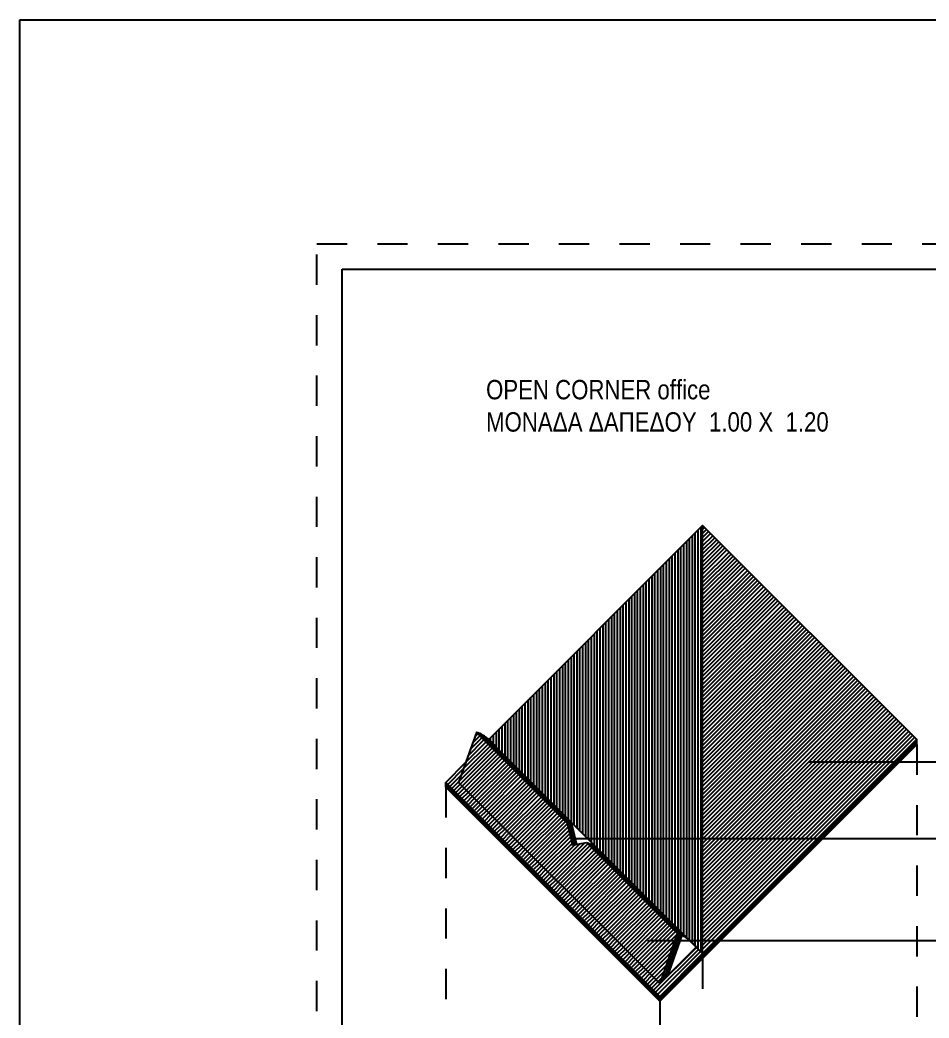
# Model space of a CAD drawing. Header units: millimetres. Extents: x 10.3 to 22, y -8.8 to -1.2.
# Drawn here: x 10.294 to 13.297, y -4.518 to -1.221 of the extents above; entities that cross this region are included whole.
import ezdxf

# ---------------------------------------------------------------- set-up
doc = ezdxf.new("R2010")
doc.units = ezdxf.units.MM
for name, pattern in [('DASHEDX2', [38.1, 25.4, -12.7]), ('DOT', [0.25, 0, -0.25]), ('HIDDENX2', [19.05, 12.7, -6.35])]:
    doc.linetypes.add(name, pattern=pattern)
for name, color, linetype in [('1-notation', 5, 'Continuous'), ('GONIES', 5, 'Continuous'), ('hatch', 8, 'Continuous'), ('layout', 5, 'Continuous'), ('steel', 1, 'Continuous'), ('text', 5, 'Continuous')]:
    doc.layers.add(name, color=color, linetype=linetype)
doc.styles.add('deca_H', font='HATTEN.TTF')
pattern_1 = [(45, (0, -0.110797), (-0.006735192, 0.006735192), [])]
pattern_2 = [(315, (0, -0.1107966), (0.002245064, 0.002245064), [])]

msp = doc.modelspace()

# ---------------------------------------------------------------- hatches: boundary and pattern name
at = {"layer": 'hatch'}
h = msp.add_hatch(dxfattribs=at)
h.set_pattern_fill('LINE', color=252, scale=0.003, angle=90, style=0)
h.set_pattern_definition([(90, (0, -0.110797), (-0.009525, 6e-19), [])])
h.paths.add_polyline_path([(12.5496, -2.8915), (11.8434, -3.5978, -0.061063), (11.8638, -3.6198), (12.5002, -4.2563, -0.081518), (12.5284, -4.2845), (12.5496, -4.3057)])
h = msp.add_hatch(dxfattribs=at)
h.set_pattern_fill('LINE', color=252, scale=0.003, angle=45, style=0)
h.set_pattern_definition(pattern_1)
h.paths.add_polyline_path([(12.5496, -2.8915), (12.5496, -4.3057), (13.2568, -3.5986)])
h = msp.add_hatch(dxfattribs=at)
h.set_pattern_fill('LINE', color=252, scale=0.003, angle=45, style=0)
h.set_pattern_definition(pattern_1)
h.paths.add_polyline_path([(12.166, -3.9386), (12.12, -3.9474), (12.1027, -3.8752), (11.802, -3.5746), (11.7435, -3.74), (12.4082, -4.4047), (12.4667, -4.2392)])
h = msp.add_hatch(dxfattribs=at)
h.set_pattern_fill('LINE', color=250, scale=0.001, angle=315, style=0)
h.set_pattern_definition(pattern_2)
h.paths.add_polyline_path([(11.8186, -3.5814, 0.025056), (11.8072, -3.5764), (11.802, -3.5746), (12.1027, -3.8752), (12.1178, -3.8806)])
h = msp.add_hatch(dxfattribs=at)
h.set_pattern_fill('LINE', color=250, scale=0.001, angle=45, style=0)
h.set_pattern_definition([(45, (0, -0.1107966), (-0.002245064, 0.002245064), [])])
h.paths.add_polyline_path([(13.2568, -3.6146), (13.2568, -3.5986), (12.5496, -4.3057), (12.5496, -4.3217)])
h.paths.add_polyline_path([(12.5496, -4.3217), (12.5496, -4.3057), (12.4082, -4.4472), (12.4082, -4.4632)])
h = msp.add_hatch(dxfattribs=at)
h.set_pattern_fill('LINE', color=252, scale=0.003, angle=45, style=0)
h.set_pattern_definition(pattern_1)
h.paths.add_polyline_path([(11.7435, -3.74), (11.7667, -3.6744), (11.7011, -3.74), (12.4082, -4.4472), (12.5496, -4.3057), (12.5284, -4.2845), (12.4082, -4.4047)])
h = msp.add_hatch(dxfattribs=at)
h.set_pattern_fill('LINE', color=250, scale=0.001, angle=315, style=0)
h.set_pattern_definition(pattern_2)
h.paths.add_polyline_path([(11.7011, -3.74), (11.7011, -3.756), (12.4082, -4.4632), (12.4082, -4.4472)])
h = msp.add_hatch(dxfattribs=at)
h.set_pattern_fill('LINE', color=250, scale=0.002, angle=104, style=0)
h.set_pattern_definition([(104, (0, -0.1107966), (-0.006161378, -0.001536204), [])])
h.paths.add_polyline_path([(12.1178, -3.8806), (12.1027, -3.8752), (12.12, -3.9474), (12.1332, -3.9449)])
h = msp.add_hatch(dxfattribs=at)
h.set_pattern_fill('LINE', color=250, scale=0.001, angle=315, style=0)
h.set_pattern_definition(pattern_2)
h.paths.add_polyline_path([(12.1811, -3.9439), (12.166, -3.9386), (12.4667, -4.2392, -0.011246), (12.4719, -4.2411), (12.4818, -4.2446)])
h = msp.add_hatch(dxfattribs=at)
h.set_pattern_fill('LINE', color=250, scale=0.002, angle=71, style=0)
h.set_pattern_definition([(71, (0, -0.1107966), (-0.006004043, 0.0020673578), [])])
h.paths.add_polyline_path([(12.4815, -4.2452, 0.021229), (12.4719, -4.2411), (12.4667, -4.2392), (12.4082, -4.4047), (12.4345, -4.3785)])

# ---------------------------------------------------------------- linework, layer by layer
at = {"layer": '1-notation'}
for points in [[(12.903, -3.672), (13.3458, -3.672)], [(12.1243, -3.9252), (13.3458, -3.9252)], [(12.3669, -4.262), (13.3458, -4.262)]]:
    msp.add_lwpolyline(points, dxfattribs=at)
at = {"layer": 'GONIES'}
for points in [[(11.8392, -3.602), (12.5496, -2.8915), (13.2568, -3.5986), (12.4082, -4.4472), (11.7011, -3.74), (11.7667, -3.6744)], [(13.2568, -3.5986), (12.5496, -2.8915)], [(11.8171, -3.5799), (11.802, -3.5746), (11.7435, -3.74)], [(11.802, -3.5746), (12.1027, -3.8752)], [(11.8171, -3.5799), (12.1178, -3.8806)], [(13.2568, -3.6146), (12.4082, -4.4632), (11.7011, -3.756)], [(11.8392, -3.602), (11.8425, -3.5986)], [(11.8604, -3.6232), (11.8638, -3.6198)], [(13.2568, -3.6146), (13.2568, -3.5986)], [(11.7011, -3.756), (11.7011, -3.74)], [(12.5284, -4.2845), (12.4082, -4.4047), (11.7435, -3.74)], [(12.1027, -3.8752), (12.12, -3.9474)], [(12.1027, -3.8752), (12.1178, -3.8806)], [(12.1178, -3.8806), (12.1332, -3.9449)], [(12.12, -3.9474), (12.166, -3.9386)], [(12.166, -3.9386), (12.4667, -4.2392)], [(12.166, -3.9386), (12.1811, -3.9439)], [(12.1811, -3.9439), (12.4818, -4.2446)], [(12.4345, -4.3785), (12.4818, -4.2446), (12.4667, -4.2392), (12.4082, -4.4047)], [(12.5496, -4.3217), (12.5496, -4.3057)], [(12.4082, -4.4632), (12.4082, -4.4472)]]:
    msp.add_lwpolyline(points, dxfattribs=at)
at = {"layer": 'GONIES', "color": 251}
for points in [[(12.5496, -4.3057), (12.5496, -2.8915)], [(12.5496, -4.3057), (11.8425, -3.5986)]]:
    msp.add_lwpolyline(points, dxfattribs=at)
at = {"layer": 'hatch'}
msp.add_lwpolyline([(10.2943, -1.2205), (16.2304, -1.2205), (16.2304, -8.7657), (10.2943, -8.7657)], close=True, dxfattribs=at)
at = {"layer": 'layout', "color": 1, "linetype": 'DOT', "ltscale": 0.3}
msp.add_lwpolyline([(11.2749, -1.96), (15.3035, -1.96), (15.3035, -7.4957), (11.2749, -7.4957)], close=True, dxfattribs=at)
at = {"layer": 'layout', "linetype": 'Continuous'}
msp.add_lwpolyline([(11.3588, -2.044), (15.2195, -2.044), (15.2195, -7.4118), (11.3588, -7.4118)], close=True, dxfattribs=at)
at = {"layer": 'steel', "color": 160, "linetype": 'DASHEDX2', "ltscale": 0.001}
for points in [[(13.2568, -3.6146), (13.2568, -5.209)], [(11.7011, -3.756), (11.7011, -5.3504)], [(12.5496, -4.3217), (12.5496, -4.5019)], [(12.4082, -4.4632), (12.4082, -6.0575)]]:
    msp.add_lwpolyline(points, dxfattribs=at)
at = {"layer": 'steel', "color": 8, "linetype": 'HIDDENX2', "ltscale": 0.003}
for centre in [(11.7635, -3.6918), (12.4282, -4.3565)]:
    msp.add_arc(centre, 0.1234, 35.6793, 71.8347, dxfattribs=at)

# ---------------------------------------------------------------- texts
at = {"layer": 'text', "insert": (11.8341, -2.4958), "char_height": 0.064, "width": 1.1517, "attachment_point": 4, "style": 'deca_H'}
msp.add_mtext('{\\fArial Narrow|b0|i0|c0|p34;OPEN CORNER office\\PΜΟΝΑΔΑ ΔΑΠΕΔΟΥ  1.00 Χ  1.20}', dxfattribs=at)

doc.saveas('drawing.dxf')
